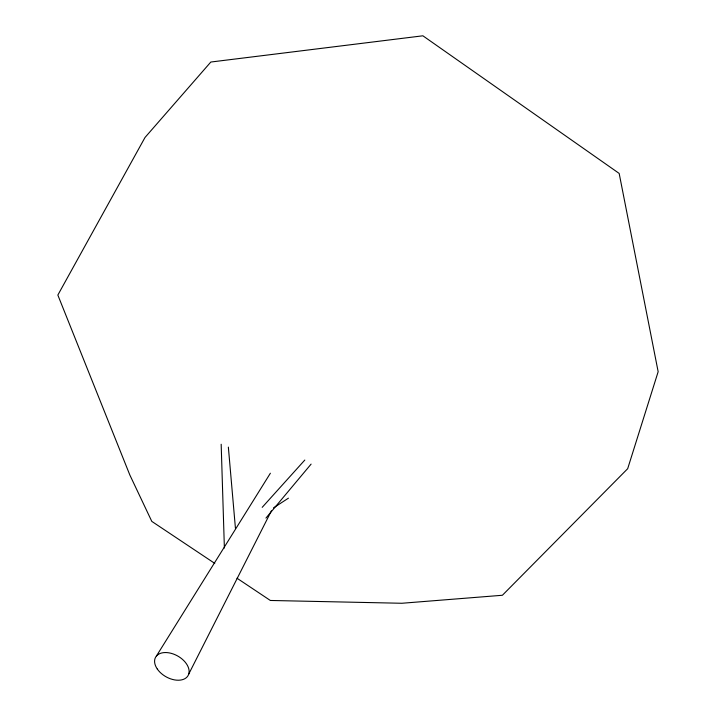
<?xml version="1.0" encoding="UTF-8"?>
<svg xmlns="http://www.w3.org/2000/svg" width="716" height="716" viewBox="0 0 716 716"><rect width="100%" height="100%" fill="white"/><g stroke="black" fill="none" stroke-linecap="round" stroke-linejoin="round"><path stroke-width="1.07" d="M188.72 674.114L271.409 510.83M156.383 656.08L270.38 473.222M265.94 518.08L311.102 464.111M262.199 507.34L304.81 460.048M273.512 507.877L288.432 498.166M214.773 563.394L151.792 521.382L129.82 474.959L57.844 295.064L144.999 137.49L210.826 62.032L422.887 35.8L619.17 173.424L658.156 371.711L627.681 468.703L502.399 595.264L401.855 603.266L270.344 600.464L237.005 578.224M228.359 447.106L235.43 528.229M221.172 444.251L224.385 548.009M157.305 669.039A18.661 11.921 29.4 0 0 187.198 676.826A18.661 11.921 29.4 0 0 171.026 653.287A18.661 11.921 29.4 0 0 157.305 669.039"/></g></svg>
